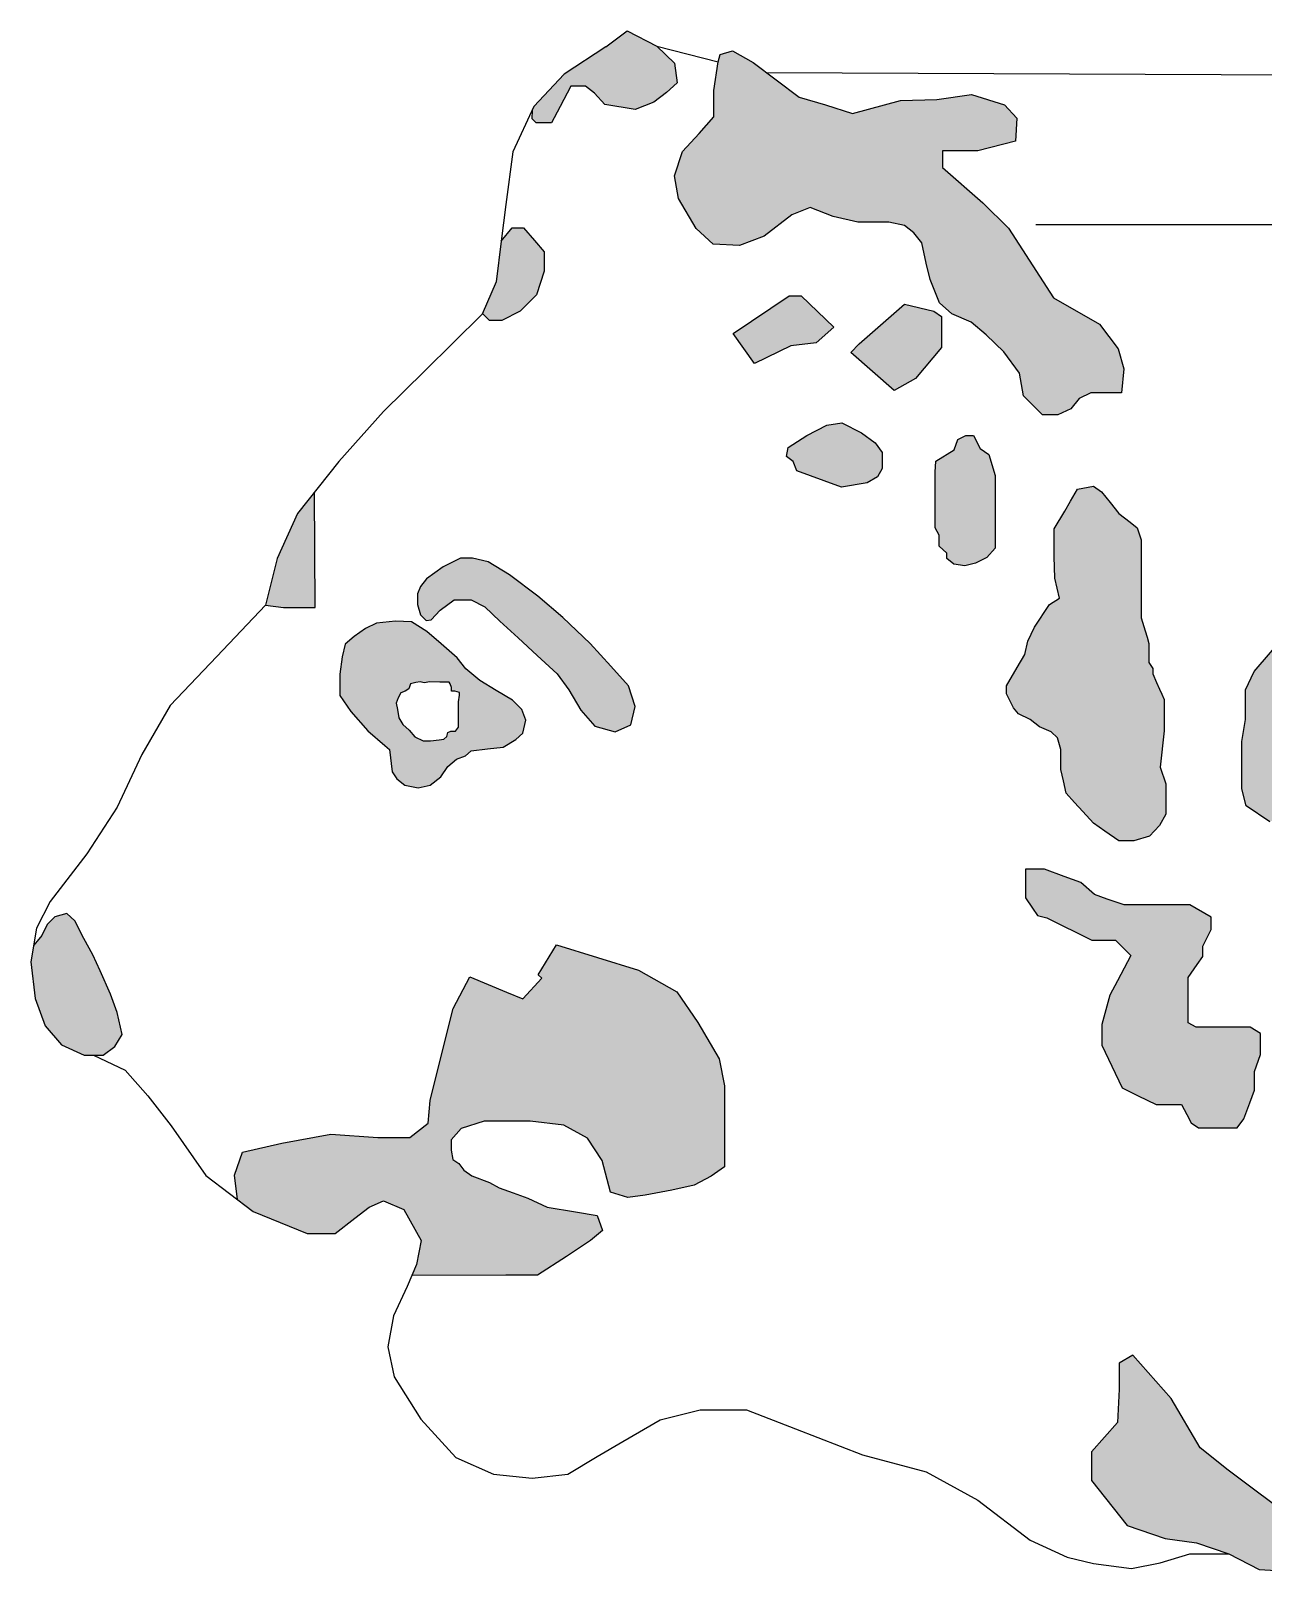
# Model space of a CAD drawing. Header units: millimetres. Extents: x 245 to 515, y 87 to 339.
# Drawn here: x 291.69 to 292.618, y 244.757 to 245.917 of the extents above; entities that cross this region are included whole.
import ezdxf

# ---------------------------------------------------------------- set-up
doc = ezdxf.new("R2010")
doc.units = ezdxf.units.MM
doc.layers.add('çziigi', color=10, linetype='Continuous')

msp = doc.modelspace()

# ---------------------------------------------------------------- hatches: boundary and pattern name
at = {"layer": 'çziigi'}
h = msp.add_hatch(color=256, dxfattribs=at)
h.dxf.hatch_style = 1
h.paths.add_polyline_path([(292.1745, 245.8922), (292.1612, 245.905), (292.1388, 245.9166), (292.1226, 245.9044), (292.0912, 245.8838), (292.0686, 245.8596), (292.0674, 245.8569), (292.0672, 245.8503), (292.0702, 245.8472), (292.0747, 245.8472), (292.0819, 245.8472), (292.0839, 245.851), (292.0883, 245.8595), (292.0963, 245.8748), (292.1073, 245.8748), (292.1141, 245.8697), (292.1219, 245.861), (292.1449, 245.8572), (292.1588, 245.8628), (292.1683, 245.87), (292.1763, 245.8775)])
h = msp.add_hatch(color=256, dxfattribs=at)
h.dxf.hatch_style = 1
h.paths.add_polyline_path([(292.3763, 245.8137), (292.3763, 245.8262), (292.4027, 245.8262), (292.4313, 245.8334), (292.4321, 245.8507), (292.423, 245.8609), (292.398, 245.8687), (292.3719, 245.8648), (292.3445, 245.8641), (292.3084, 245.8543), (292.288, 245.8608), (292.2684, 245.8667), (292.2336, 245.8927), (292.218, 245.9014), (292.2087, 245.8986), (292.2074, 245.8933), (292.2039, 245.8716), (292.2039, 245.8518), (292.1929, 245.8393), (292.1805, 245.8257), (292.1743, 245.8073), (292.1775, 245.7903), (292.1908, 245.7678), (292.2034, 245.7559), (292.2233, 245.7549), (292.2418, 245.7619), (292.2627, 245.7779), (292.2766, 245.7835), (292.2938, 245.7767), (292.3125, 245.7724), (292.3359, 245.7724), (292.3475, 245.7699), (292.3545, 245.7644), (292.3607, 245.7568), (292.364, 245.7417), (292.3668, 245.7293), (292.3739, 245.7118), (292.3832, 245.7035), (292.3979, 245.6972), (292.4091, 245.6877), (292.4225, 245.6748), (292.4341, 245.6587), (292.4373, 245.6418), (292.4444, 245.6345), (292.4515, 245.6273), (292.4631, 245.6273), (292.4728, 245.6319), (292.479, 245.6396), (292.4878, 245.644), (292.5109, 245.644), (292.5127, 245.662), (292.5084, 245.6772), (292.4945, 245.6957), (292.4597, 245.7154), (292.426, 245.7679), (292.4067, 245.787)])
h = msp.add_hatch(color=256, dxfattribs=at)
h.dxf.hatch_style = 1
h.paths.add_polyline_path([(292.0763, 245.7356), (292.0705, 245.7177), (292.0582, 245.7054), (292.0443, 245.6983), (292.0351, 245.6983), (292.0299, 245.7036), (292.04, 245.7276), (292.0439, 245.7581), (292.0522, 245.7681), (292.0606, 245.7681), (292.0689, 245.7586), (292.0763, 245.7501)])
h = msp.add_hatch(color=256, dxfattribs=at)
h.dxf.hatch_style = 1
h.paths.add_polyline_path([(292.2697, 245.7169), (292.2608, 245.7169), (292.2186, 245.6886), (292.2346, 245.666), (292.262, 245.6794), (292.2811, 245.6815), (292.2944, 245.6933)])
h.paths.add_polyline_path([(292.3754, 245.6782), (292.3754, 245.7015), (292.3698, 245.7055), (292.3477, 245.7108), (292.3135, 245.6809), (292.3072, 245.6744), (292.3399, 245.6456), (292.356, 245.6547)])
h = msp.add_hatch(color=256, dxfattribs=at)
h.dxf.hatch_style = 1
h.paths.add_polyline_path([(292.3307, 245.5991), (292.3254, 245.6062), (292.3152, 245.6139), (292.3004, 245.6214), (292.289, 245.6195), (292.2741, 245.6117), (292.2601, 245.6027), (292.2588, 245.5959), (292.2637, 245.5922), (292.2664, 245.5853), (292.287, 245.5778), (292.3001, 245.573), (292.3196, 245.5761), (292.3273, 245.5808), (292.3307, 245.5869), (292.3307, 245.5921)])
h.paths.add_polyline_path([(292.4158, 245.5579), (292.4158, 245.5686), (292.4158, 245.5818), (292.411, 245.5974), (292.4045, 245.6021), (292.3996, 245.6117), (292.3938, 245.6117), (292.3877, 245.6087), (292.3851, 245.601), (292.3712, 245.5924), (292.3707, 245.5843), (292.3707, 245.5733), (292.3707, 245.5586), (292.3707, 245.5489), (292.3707, 245.5423), (292.3736, 245.5367), (292.3736, 245.5286), (292.3794, 245.5233), (292.3794, 245.5191), (292.3847, 245.515), (292.393, 245.5137), (292.401, 245.5157), (292.4095, 245.5199), (292.4158, 245.527), (292.4158, 245.5452)])
h.paths.add_polyline_path([(292.5345, 245.4363), (292.5317, 245.4408), (292.5317, 245.4456), (292.5317, 245.4502), (292.5317, 245.4552), (292.5302, 245.46), (292.5288, 245.4648), (292.5259, 245.4746), (292.5259, 245.4818), (292.5259, 245.491), (292.5259, 245.5012), (292.5259, 245.5192), (292.5259, 245.5333), (292.5227, 245.5423), (292.5175, 245.5465), (292.509, 245.5531), (292.5024, 245.5614), (292.496, 245.5693), (292.4898, 245.5737), (292.4779, 245.5713), (292.4727, 245.5624), (292.4682, 245.5549), (292.4603, 245.5415), (292.4603, 245.5207), (292.4608, 245.5043), (292.4644, 245.4893), (292.4569, 245.4845), (292.4456, 245.4676), (292.4404, 245.457), (292.4383, 245.447), (292.4325, 245.4371), (292.4245, 245.4234), (292.4245, 245.4174), (292.4296, 245.4067), (292.4335, 245.4023), (292.4423, 245.398), (292.4492, 245.3925), (292.4581, 245.3886), (292.4627, 245.3841), (292.4653, 245.3755), (292.4653, 245.3683), (292.4653, 245.3602), (292.4672, 245.3517), (292.4693, 245.3424), (292.4757, 245.3354), (292.4818, 245.3287), (292.4899, 245.3198), (292.4984, 245.3139), (292.5089, 245.3067), (292.5204, 245.3067), (292.5321, 245.3102), (292.5396, 245.3182), (292.5444, 245.3268), (292.5444, 245.3381), (292.5444, 245.3496), (292.54, 245.362), (292.5432, 245.3895), (292.5432, 245.4029), (292.5432, 245.4078), (292.5432, 245.413), (292.5413, 245.4171), (292.5397, 245.4208), (292.5374, 245.4259), (292.5345, 245.4324)])
h.paths.add_polyline_path([(292.6658, 245.3874), (292.6658, 245.4047), (292.6629, 245.4377), (292.6663, 245.4601), (292.6641, 245.4726), (292.6529, 245.4749), (292.6369, 245.4645), (292.6109, 245.4341), (292.6044, 245.4204), (292.6044, 245.3979), (292.6015, 245.3814), (292.6015, 245.3458), (292.6048, 245.3329), (292.6226, 245.321), (292.639, 245.3276), (292.651, 245.3379), (292.6632, 245.3583)])
h.paths.add_polyline_path([(292.5722, 245.2196), (292.5722, 245.2272), (292.5784, 245.2399), (292.5784, 245.2492), (292.5624, 245.2583), (292.5373, 245.2583), (292.513, 245.2583), (292.5003, 245.2627), (292.4906, 245.2661), (292.4804, 245.2752), (292.4678, 245.2798), (292.4529, 245.2853), (292.4432, 245.2853), (292.4388, 245.2853), (292.4388, 245.2724), (292.4388, 245.2636), (292.444, 245.2559), (292.4478, 245.2503), (292.4548, 245.2487), (292.4887, 245.2319), (292.5064, 245.2319), (292.518, 245.2203), (292.508, 245.2013), (292.5023, 245.1904), (292.4962, 245.1682), (292.4962, 245.1527), (292.5036, 245.137), (292.5114, 245.1206), (292.5235, 245.1147), (292.537, 245.1081), (292.5486, 245.1081), (292.5563, 245.1081), (292.5602, 245.1006), (292.5635, 245.0942), (292.569, 245.0904), (292.59, 245.0904), (292.598, 245.0904), (292.6032, 245.0973), (292.6076, 245.1092), (292.6112, 245.1189), (292.6112, 245.1329), (292.6156, 245.1456), (292.6156, 245.1615), (292.6079, 245.1662), (292.5922, 245.1662), (292.5784, 245.1662), (292.5673, 245.1662), (292.5613, 245.1695), (292.5613, 245.1778), (292.5613, 245.188), (292.5613, 245.1952), (292.5613, 245.2037), (292.5679, 245.2134)])
h.paths.add_polyline_path([(292.6085, 244.8198), (292.5912, 244.8327), (292.5702, 244.8495), (292.5485, 244.8867), (292.5196, 244.9194), (292.5092, 244.9132), (292.5092, 244.8937), (292.5079, 244.8686), (292.4884, 244.8466), (292.4884, 244.825), (292.5153, 244.7911), (292.5438, 244.7813), (292.5675, 244.7779), (292.5918, 244.7696), (292.6147, 244.758), (292.6363, 244.7566), (292.6522, 244.7598), (292.6595, 244.7699), (292.6561, 244.7825), (292.6419, 244.7949), (292.6261, 244.8067)])
h = msp.add_hatch(color=256, dxfattribs=at)
h.dxf.hatch_style = 1
h.paths.add_polyline_path([(291.9033, 245.5692), (291.8905, 245.553), (291.8753, 245.5192), (291.8665, 245.4841), (291.8801, 245.4822), (291.9038, 245.4822)])
h = msp.add_hatch(color=256, dxfattribs=at)
h.dxf.hatch_style = 1
h.paths.add_polyline_path([(292.0502, 245.507), (292.034, 245.5166), (292.0223, 245.5194), (292.0133, 245.5194), (292.0001, 245.513), (291.9876, 245.504), (291.9832, 245.4981), (291.981, 245.4925), (291.981, 245.4846), (291.9831, 245.4767), (291.9873, 245.4724), (291.9911, 245.473), (291.9979, 245.4804), (292.0085, 245.4882), (292.0214, 245.4882), (292.0315, 245.4827), (292.043, 245.4721), (292.0567, 245.4594), (292.0711, 245.4461), (292.086, 245.4324), (292.0948, 245.4202), (292.1039, 245.4049), (292.1145, 245.393), (292.1297, 245.3887), (292.1414, 245.394), (292.1449, 245.4077), (292.1398, 245.4232), (292.1264, 245.4381), (292.111, 245.4553), (292.0904, 245.4747), (292.0715, 245.4908)])
h = msp.add_hatch(color=256, dxfattribs=at)
h.dxf.hatch_style = 1
h.paths.add_polyline_path([(291.9986, 245.455), (291.988, 245.4642), (291.9764, 245.4715), (291.9644, 245.4721), (291.95, 245.4704), (291.9418, 245.4664), (291.9333, 245.4604), (291.9264, 245.4546), (291.9242, 245.4451), (291.9223, 245.4321), (291.9223, 245.416), (291.9307, 245.4039), (291.9435, 245.3895), (291.9563, 245.3785), (291.9599, 245.3754), (291.9617, 245.3585), (291.9652, 245.3534), (291.9714, 245.3485), (291.9814, 245.3466), (291.9904, 245.3485), (291.9985, 245.3548), (292.0038, 245.3626), (292.0103, 245.3681), (292.017, 245.3707), (292.0212, 245.3744), (292.0336, 245.3758), (292.0453, 245.3772), (292.0548, 245.3829), (292.0602, 245.3877), (292.0624, 245.3975), (292.0594, 245.4056), (292.0525, 245.4124), (292.0402, 245.4198), (292.0277, 245.4274), (292.0173, 245.436), (292.0107, 245.4444)])
h.paths.add_polyline_path([(291.9684, 245.4181), (291.9717, 245.4192), (291.9744, 245.421), (291.9756, 245.4248), (291.9795, 245.4258), (291.983, 245.4263), (291.986, 245.4255), (291.9901, 245.4263), (291.9978, 245.4262), (292.0015, 245.4262), (292.0048, 245.4262), (292.0054, 245.4248), (292.0064, 245.422), (292.0064, 245.4192), (292.0091, 245.4192), (292.0126, 245.4182), (292.0126, 245.4163), (292.0117, 245.4113), (292.0117, 245.4084), (292.0117, 245.4032), (292.0117, 245.3971), (292.0117, 245.3921), (292.0096, 245.3891), (292.0061, 245.3891), (292.0038, 245.3881), (292.0029, 245.3852), (292.0007, 245.3831), (291.9971, 245.3827), (291.9907, 245.3819), (291.9852, 245.3819), (291.9789, 245.385), (291.9745, 245.39), (291.9698, 245.3941), (291.9669, 245.3993), (291.9657, 245.4056), (291.9648, 245.4103), (291.9662, 245.4144)], flags=16)
h = msp.add_hatch(color=256, dxfattribs=at)
h.dxf.hatch_style = 1
h.paths.add_polyline_path([(291.7418, 245.2086), (291.7365, 245.2207), (291.7296, 245.233), (291.7228, 245.2464), (291.7169, 245.252), (291.7079, 245.2494), (291.702, 245.2437), (291.6979, 245.2354), (291.6919, 245.2281), (291.6897, 245.2155), (291.693, 245.188), (291.7004, 245.1673), (291.7129, 245.153), (291.7298, 245.1451), (291.7443, 245.1451), (291.753, 245.1518), (291.7584, 245.1607), (291.7548, 245.1773), (291.7497, 245.1912)])
h = msp.add_hatch(color=256, dxfattribs=at)
h.dxf.hatch_style = 1
h.paths.add_polyline_path([(292.1161, 245.0244), (292.0999, 245.0272), (292.0784, 245.0308), (292.0639, 245.0375), (292.0528, 245.0415), (292.0424, 245.0453), (292.0351, 245.0494), (292.0217, 245.0543), (292.0157, 245.0586), (292.0121, 245.0637), (292.0075, 245.0666), (292.0062, 245.0737), (292.0062, 245.0814), (292.0137, 245.0899), (292.0311, 245.0956), (292.0658, 245.0956), (292.0911, 245.0924), (292.1088, 245.0826), (292.12, 245.0659), (292.1261, 245.0421), (292.1392, 245.038), (292.1523, 245.0398), (292.1723, 245.0436), (292.1891, 245.0473), (292.202, 245.0541), (292.2121, 245.0612), (292.2121, 245.0724), (292.2121, 245.1057), (292.2121, 245.1222), (292.2081, 245.1424), (292.1919, 245.1698), (292.1762, 245.193), (292.1473, 245.2093), (292.0856, 245.2283), (292.0718, 245.2056), (292.0744, 245.2033), (292.0603, 245.1877), (292.048, 245.1927), (292.0202, 245.2041), (292.0077, 245.1804), (292.0002, 245.1505), (291.9903, 245.1111), (291.9888, 245.0941), (291.9751, 245.0831), (291.951, 245.0831), (291.9157, 245.0858), (291.8788, 245.0789), (291.8491, 245.0722), (291.8431, 245.0549), (291.8453, 245.0364), (291.8571, 245.0274), (291.8978, 245.011), (291.919, 245.011), (291.9337, 245.0224), (291.9445, 245.0307), (291.9552, 245.0355), (291.9705, 245.0289), (291.9836, 245.0057), (291.9802, 244.9875), (291.9767, 244.9792), (292.0475, 244.9796), (292.0713, 244.9796), (292.093, 244.9937), (292.1112, 245.0056), (292.1201, 245.0131)])

# ---------------------------------------------------------------- linework, layer by layer
for p, q in [((292.1226, 245.9044), (292.1388, 245.9166)), ((292.1388, 245.9166), (292.1612, 245.905)), ((292.1226, 245.9044), (292.0912, 245.8838)), ((292.1612, 245.905), (292.1745, 245.8922)), ((292.1612, 245.905), (292.2074, 245.8933)), ((292.2074, 245.8933), (292.2087, 245.8986)), ((292.2087, 245.8986), (292.218, 245.9014)), ((292.218, 245.9014), (292.2336, 245.8927)), ((292.0912, 245.8838), (292.0686, 245.8596)), ((292.1745, 245.8922), (292.1763, 245.8775)), ((292.2039, 245.8716), (292.2074, 245.8933)), ((292.2336, 245.8927), (292.2684, 245.8667)), ((292.2437, 245.8852), (294.3241, 245.8755)), ((292.0963, 245.8748), (292.0883, 245.8595)), ((292.1073, 245.8748), (292.0963, 245.8748)), ((292.1141, 245.8697), (292.1073, 245.8748)), ((292.1763, 245.8775), (292.1683, 245.87)), ((292.2039, 245.8518), (292.2039, 245.8716)), ((292.0686, 245.8596), (292.0527, 245.8255)), ((292.0883, 245.8595), (292.0839, 245.851)), ((292.1219, 245.861), (292.1141, 245.8697)), ((292.1449, 245.8572), (292.1219, 245.861)), ((292.1588, 245.8628), (292.1449, 245.8572)), ((292.1683, 245.87), (292.1588, 245.8628)), ((292.2684, 245.8667), (292.288, 245.8608)), ((292.288, 245.8608), (292.3084, 245.8543)), ((292.3084, 245.8543), (292.3445, 245.8641)), ((292.3445, 245.8641), (292.3719, 245.8648)), ((292.3719, 245.8648), (292.398, 245.8687)), ((292.398, 245.8687), (292.423, 245.8609)), ((292.423, 245.8609), (292.4321, 245.8507)), ((292.0672, 245.8503), (292.0674, 245.8569)), ((292.0702, 245.8472), (292.0672, 245.8503)), ((292.0839, 245.851), (292.0819, 245.8472)), ((292.1929, 245.8393), (292.2039, 245.8518)), ((292.4321, 245.8507), (292.4313, 245.8334)), ((292.0747, 245.8472), (292.0702, 245.8472)), ((292.0819, 245.8472), (292.0747, 245.8472)), ((292.1805, 245.8257), (292.1929, 245.8393)), ((292.0527, 245.8255), (292.0475, 245.7858)), ((292.1743, 245.8073), (292.1805, 245.8257)), ((292.4027, 245.8262), (292.3763, 245.8262)), ((292.3763, 245.8262), (292.3763, 245.8137)), ((292.4313, 245.8334), (292.4027, 245.8262)), ((292.3763, 245.8137), (292.4067, 245.787)), ((292.1775, 245.7903), (292.1743, 245.8073)), ((292.1908, 245.7678), (292.1775, 245.7903)), ((292.0475, 245.7858), (292.0439, 245.7581)), ((292.2627, 245.7779), (292.2418, 245.7619)), ((292.2766, 245.7835), (292.2627, 245.7779)), ((292.2938, 245.7767), (292.2766, 245.7835)), ((292.4067, 245.787), (292.426, 245.7679)), ((292.0439, 245.7581), (292.0522, 245.7681)), ((292.0522, 245.7681), (292.0606, 245.7681)), ((292.0606, 245.7681), (292.0689, 245.7586)), ((292.2034, 245.7559), (292.1908, 245.7678)), ((292.3125, 245.7724), (292.2938, 245.7767)), ((292.3359, 245.7724), (292.3125, 245.7724)), ((292.3475, 245.7699), (292.3359, 245.7724)), ((292.3545, 245.7644), (292.3475, 245.7699)), ((292.426, 245.7679), (292.4597, 245.7154)), ((292.4465, 245.7707), (292.8205, 245.7707)), ((292.0439, 245.7581), (292.04, 245.7276)), ((292.0689, 245.7586), (292.0763, 245.7501)), ((292.2233, 245.7549), (292.2034, 245.7559)), ((292.2418, 245.7619), (292.2233, 245.7549)), ((292.3607, 245.7568), (292.3545, 245.7644)), ((292.364, 245.7417), (292.3607, 245.7568)), ((292.0763, 245.7501), (292.0763, 245.7356)), ((292.0763, 245.7356), (292.0705, 245.7177)), ((292.3668, 245.7293), (292.364, 245.7417)), ((292.04, 245.7276), (292.0296, 245.7031)), ((292.3739, 245.7118), (292.3668, 245.7293)), ((292.0705, 245.7177), (292.0582, 245.7054)), ((292.2186, 245.6886), (292.2608, 245.7169)), ((292.2608, 245.7169), (292.2697, 245.7169)), ((292.2697, 245.7169), (292.2944, 245.6933)), ((292.3135, 245.6809), (292.3477, 245.7108)), ((292.3477, 245.7108), (292.3698, 245.7055)), ((292.3832, 245.7035), (292.3739, 245.7118)), ((292.4597, 245.7154), (292.4945, 245.6957)), ((292.0296, 245.7031), (292.0078, 245.6817)), ((292.0351, 245.6983), (292.03, 245.7035)), ((292.0443, 245.6983), (292.0351, 245.6983)), ((292.0582, 245.7054), (292.0443, 245.6983)), ((292.3698, 245.7055), (292.3754, 245.7015)), ((292.3754, 245.7015), (292.3754, 245.6782)), ((292.3979, 245.6972), (292.3832, 245.7035)), ((292.4091, 245.6877), (292.3979, 245.6972)), ((292.2346, 245.666), (292.2186, 245.6886)), ((292.2944, 245.6933), (292.2811, 245.6815)), ((292.4225, 245.6748), (292.4091, 245.6877)), ((292.4945, 245.6957), (292.5084, 245.6772)), ((292.0078, 245.6817), (291.9864, 245.6606)), ((292.262, 245.6794), (292.2346, 245.666)), ((292.2811, 245.6815), (292.262, 245.6794)), ((292.3072, 245.6744), (292.3135, 245.6809)), ((292.3399, 245.6456), (292.3072, 245.6744)), ((292.3754, 245.6782), (292.356, 245.6547)), ((292.4341, 245.6587), (292.4225, 245.6748)), ((292.5084, 245.6772), (292.5127, 245.662)), ((292.5127, 245.662), (292.5109, 245.644)), ((291.9864, 245.6606), (291.9552, 245.63)), ((292.356, 245.6547), (292.3399, 245.6456)), ((292.4373, 245.6418), (292.4341, 245.6587)), ((292.4444, 245.6345), (292.4373, 245.6418)), ((292.479, 245.6396), (292.4728, 245.6319)), ((292.4878, 245.644), (292.479, 245.6396)), ((292.5109, 245.644), (292.4878, 245.644)), ((291.9552, 245.63), (291.9216, 245.5922)), ((292.4515, 245.6273), (292.4444, 245.6345)), ((292.4631, 245.6273), (292.4515, 245.6273)), ((292.4728, 245.6319), (292.4631, 245.6273)), ((292.2741, 245.6117), (292.289, 245.6195)), ((292.289, 245.6195), (292.3004, 245.6214)), ((292.3004, 245.6214), (292.3152, 245.6139)), ((292.2601, 245.6027), (292.2741, 245.6117)), ((292.3152, 245.6139), (292.3254, 245.6062)), ((292.3254, 245.6062), (292.3307, 245.5991)), ((292.3851, 245.601), (292.3877, 245.6087)), ((292.3877, 245.6087), (292.3938, 245.6117)), ((292.3938, 245.6117), (292.3996, 245.6117)), ((292.3996, 245.6117), (292.4045, 245.6021)), ((292.2588, 245.5959), (292.2601, 245.6027)), ((292.2637, 245.5922), (292.2588, 245.5959)), ((292.2664, 245.5853), (292.2637, 245.5922)), ((292.3307, 245.5991), (292.3307, 245.5921)), ((292.3707, 245.5843), (292.3712, 245.5924)), ((292.3712, 245.5924), (292.3851, 245.601)), ((292.4045, 245.6021), (292.411, 245.5974)), ((292.411, 245.5974), (292.4158, 245.5818)), ((291.9216, 245.5922), (291.8905, 245.553)), ((292.287, 245.5778), (292.2664, 245.5853)), ((292.3273, 245.5808), (292.3196, 245.5761)), ((292.3307, 245.5869), (292.3273, 245.5808)), ((292.3307, 245.5921), (292.3307, 245.5869)), ((292.3707, 245.5733), (292.3707, 245.5843)), ((292.4158, 245.5818), (292.4158, 245.5686)), ((291.9038, 245.4822), (291.9033, 245.5692)), ((292.3001, 245.573), (292.287, 245.5778)), ((292.3196, 245.5761), (292.3001, 245.573)), ((292.3707, 245.5586), (292.3707, 245.5733)), ((292.4727, 245.5624), (292.4779, 245.5713)), ((292.4779, 245.5713), (292.4898, 245.5737)), ((292.4898, 245.5737), (292.496, 245.5693)), ((292.496, 245.5693), (292.5024, 245.5614)), ((292.3707, 245.5489), (292.3707, 245.5586)), ((292.4158, 245.5686), (292.4158, 245.5579)), ((292.4158, 245.5579), (292.4158, 245.5452)), ((292.4682, 245.5549), (292.4727, 245.5624)), ((292.5024, 245.5614), (292.509, 245.5531)), ((291.8905, 245.553), (291.8753, 245.5192)), ((292.3707, 245.5423), (292.3707, 245.5489)), ((292.4603, 245.5415), (292.4682, 245.5549)), ((292.509, 245.5531), (292.5175, 245.5465)), ((292.5175, 245.5465), (292.5227, 245.5423)), ((292.3736, 245.5367), (292.3707, 245.5423)), ((292.3736, 245.5286), (292.3736, 245.5367)), ((292.4158, 245.5452), (292.4158, 245.527)), ((292.4603, 245.5207), (292.4603, 245.5415)), ((292.5227, 245.5423), (292.5259, 245.5333)), ((292.3794, 245.5233), (292.3736, 245.5286)), ((292.3794, 245.5191), (292.3794, 245.5233)), ((292.4158, 245.527), (292.4095, 245.5199)), ((292.5259, 245.5333), (292.5259, 245.5192)), ((291.8753, 245.5192), (291.8665, 245.4841)), ((292.0001, 245.513), (291.9876, 245.504)), ((292.0133, 245.5194), (292.0001, 245.513)), ((292.0223, 245.5194), (292.0133, 245.5194)), ((292.034, 245.5166), (292.0223, 245.5194)), ((292.0502, 245.507), (292.034, 245.5166)), ((292.3847, 245.515), (292.3794, 245.5191)), ((292.393, 245.5137), (292.3847, 245.515)), ((292.401, 245.5157), (292.393, 245.5137)), ((292.4095, 245.5199), (292.401, 245.5157)), ((292.4608, 245.5043), (292.4603, 245.5207)), ((292.5259, 245.5192), (292.5259, 245.5012)), ((291.9876, 245.504), (291.9832, 245.4981)), ((292.0715, 245.4908), (292.0502, 245.507)), ((292.4644, 245.4893), (292.4608, 245.5043)), ((292.5259, 245.5012), (292.5259, 245.491)), ((291.9832, 245.4981), (291.981, 245.4925)), ((291.981, 245.4925), (291.981, 245.4846)), ((291.9979, 245.4804), (292.0085, 245.4882)), ((292.0085, 245.4882), (292.0214, 245.4882)), ((292.0214, 245.4882), (292.0315, 245.4827)), ((292.0904, 245.4747), (292.0715, 245.4908)), ((292.4569, 245.4845), (292.4644, 245.4893)), ((292.5259, 245.491), (292.5259, 245.4818)), ((291.8665, 245.4841), (291.8298, 245.4454)), ((291.8665, 245.4841), (291.8801, 245.4822)), ((291.8801, 245.4822), (291.9038, 245.4822)), ((291.981, 245.4846), (291.9831, 245.4767)), ((291.9831, 245.4767), (291.9873, 245.4724)), ((291.9911, 245.473), (291.9979, 245.4804)), ((292.0315, 245.4827), (292.043, 245.4721)), ((292.4456, 245.4676), (292.4569, 245.4845)), ((292.5259, 245.4818), (292.5259, 245.4746)), ((291.9418, 245.4664), (291.9333, 245.4604)), ((291.95, 245.4704), (291.9418, 245.4664)), ((291.9644, 245.4721), (291.95, 245.4704)), ((291.9764, 245.4715), (291.9644, 245.4721)), ((291.988, 245.4642), (291.9764, 245.4715)), ((291.9873, 245.4724), (291.9911, 245.473)), ((292.043, 245.4721), (292.0567, 245.4594)), ((292.111, 245.4553), (292.0904, 245.4747)), ((292.4404, 245.457), (292.4456, 245.4676)), ((292.5259, 245.4746), (292.5288, 245.4648)), ((292.5288, 245.4648), (292.5302, 245.46)), ((291.9264, 245.4546), (291.9242, 245.4451)), ((291.9333, 245.4604), (291.9264, 245.4546)), ((291.9986, 245.455), (291.988, 245.4642)), ((292.0107, 245.4444), (291.9986, 245.455)), ((292.0567, 245.4594), (292.0711, 245.4461)), ((292.1264, 245.4381), (292.111, 245.4553)), ((292.4383, 245.447), (292.4404, 245.457)), ((292.5302, 245.46), (292.5317, 245.4552)), ((292.5317, 245.4552), (292.5317, 245.4502)), ((292.6109, 245.4341), (292.6369, 245.4645)), ((291.8298, 245.4454), (291.7947, 245.4084)), ((291.9242, 245.4451), (291.9223, 245.4321)), ((292.0173, 245.436), (292.0107, 245.4444)), ((292.0711, 245.4461), (292.086, 245.4324)), ((292.4325, 245.4371), (292.4383, 245.447)), ((292.5317, 245.4502), (292.5317, 245.4456)), ((292.5317, 245.4456), (292.5317, 245.4408)), ((291.9223, 245.4321), (291.9223, 245.416)), ((292.0277, 245.4274), (292.0173, 245.436)), ((292.086, 245.4324), (292.0948, 245.4202)), ((292.1398, 245.4232), (292.1264, 245.4381)), ((292.4245, 245.4234), (292.4325, 245.4371)), ((292.5317, 245.4408), (292.5345, 245.4363)), ((292.5345, 245.4363), (292.5345, 245.4324)), ((292.5345, 245.4324), (292.5374, 245.4259)), ((292.6044, 245.4204), (292.6109, 245.4341)), ((291.9717, 245.4192), (291.9684, 245.4181)), ((291.9744, 245.421), (291.9717, 245.4192)), ((291.9756, 245.4248), (291.9744, 245.421)), ((291.9795, 245.4258), (291.9756, 245.4248)), ((291.983, 245.4263), (291.9795, 245.4258)), ((291.986, 245.4255), (291.983, 245.4263)), ((291.9901, 245.4263), (291.986, 245.4255)), ((291.9978, 245.4262), (291.9901, 245.4263)), ((291.9901, 245.4263), (291.9901, 245.4263)), ((292.0015, 245.4262), (291.9978, 245.4262)), ((292.0048, 245.4262), (292.0015, 245.4262)), ((292.0054, 245.4248), (292.0048, 245.4262)), ((292.0064, 245.422), (292.0054, 245.4248)), ((292.0064, 245.4192), (292.0064, 245.422)), ((292.0091, 245.4192), (292.0064, 245.4192)), ((292.0126, 245.4182), (292.0091, 245.4192)), ((292.0402, 245.4198), (292.0277, 245.4274)), ((292.0525, 245.4124), (292.0402, 245.4198)), ((292.0948, 245.4202), (292.1039, 245.4049)), ((292.1449, 245.4077), (292.1398, 245.4232)), ((292.4245, 245.4174), (292.4245, 245.4234)), ((292.5374, 245.4259), (292.5397, 245.4208)), ((292.5397, 245.4208), (292.5413, 245.4171)), ((292.6044, 245.3979), (292.6044, 245.4204)), ((291.7947, 245.4084), (291.7732, 245.3716)), ((291.9223, 245.416), (291.9307, 245.4039)), ((291.9662, 245.4144), (291.9648, 245.4103)), ((291.9648, 245.4103), (291.9657, 245.4056)), ((291.9684, 245.4181), (291.9662, 245.4144)), ((292.0117, 245.4113), (292.0126, 245.4163)), ((292.0117, 245.4084), (292.0117, 245.4113)), ((292.0117, 245.4032), (292.0117, 245.4084)), ((292.0126, 245.4163), (292.0126, 245.4182)), ((292.0594, 245.4056), (292.0525, 245.4124)), ((292.1414, 245.394), (292.1449, 245.4077)), ((292.4296, 245.4067), (292.4245, 245.4174)), ((292.4335, 245.4023), (292.4296, 245.4067)), ((292.5413, 245.4171), (292.5432, 245.413)), ((292.5432, 245.413), (292.5432, 245.4078)), ((292.5432, 245.4078), (292.5432, 245.4029)), ((291.9307, 245.4039), (291.9435, 245.3895)), ((291.9657, 245.4056), (291.9669, 245.3993)), ((291.9669, 245.3993), (291.9698, 245.3941)), ((292.0117, 245.3971), (292.0117, 245.4032)), ((292.0117, 245.3921), (292.0117, 245.3971)), ((292.0624, 245.3975), (292.0594, 245.4056)), ((292.0602, 245.3877), (292.0624, 245.3975)), ((292.1039, 245.4049), (292.1145, 245.393)), ((292.4423, 245.398), (292.4335, 245.4023)), ((292.4492, 245.3925), (292.4423, 245.398)), ((292.5432, 245.4029), (292.5432, 245.3895)), ((292.6015, 245.3814), (292.6044, 245.3979)), ((291.9435, 245.3895), (291.9563, 245.3785)), ((291.9698, 245.3941), (291.9745, 245.39)), ((291.9745, 245.39), (291.9789, 245.385)), ((291.9789, 245.385), (291.9852, 245.3819)), ((292.0007, 245.3831), (292.0029, 245.3852)), ((292.0029, 245.3852), (292.0038, 245.3881)), ((292.0038, 245.3881), (292.0061, 245.3891)), ((292.0061, 245.3891), (292.0096, 245.3891)), ((292.0096, 245.3891), (292.0117, 245.3921)), ((292.0548, 245.3829), (292.0602, 245.3877)), ((292.1145, 245.393), (292.1297, 245.3887)), ((292.1297, 245.3887), (292.1414, 245.394)), ((292.4581, 245.3886), (292.4492, 245.3925)), ((292.4627, 245.3841), (292.4581, 245.3886)), ((292.4653, 245.3755), (292.4627, 245.3841)), ((292.5432, 245.3895), (292.54, 245.362)), ((291.9563, 245.3785), (291.9599, 245.3754)), ((291.9599, 245.3754), (291.9617, 245.3585)), ((291.9852, 245.3819), (291.9907, 245.3819)), ((291.9907, 245.3819), (291.9971, 245.3827)), ((291.9971, 245.3827), (292.0007, 245.3831)), ((292.017, 245.3707), (292.0212, 245.3744)), ((292.0212, 245.3744), (292.0336, 245.3758)), ((292.0336, 245.3758), (292.0453, 245.3772)), ((292.0453, 245.3772), (292.0548, 245.3829)), ((292.4653, 245.3683), (292.4653, 245.3755)), ((292.6015, 245.3458), (292.6015, 245.3814)), ((291.7732, 245.3716), (291.7548, 245.332)), ((291.9985, 245.3548), (292.0038, 245.3626)), ((292.0038, 245.3626), (292.0103, 245.3681)), ((292.0103, 245.3681), (292.017, 245.3707)), ((292.4653, 245.3602), (292.4653, 245.3683)), ((292.4672, 245.3517), (292.4653, 245.3602)), ((292.54, 245.362), (292.5444, 245.3496)), ((291.9617, 245.3585), (291.9652, 245.3534)), ((291.9652, 245.3534), (291.9714, 245.3485)), ((291.9904, 245.3485), (291.9985, 245.3548)), ((292.4693, 245.3424), (292.4672, 245.3517)), ((292.5444, 245.3496), (292.5444, 245.3381)), ((291.9714, 245.3485), (291.9814, 245.3466)), ((291.9814, 245.3466), (291.9904, 245.3485)), ((292.4757, 245.3354), (292.4693, 245.3424)), ((292.5444, 245.3381), (292.5444, 245.3268)), ((292.6048, 245.3329), (292.6015, 245.3458)), ((291.7548, 245.332), (291.7318, 245.2967)), ((292.4818, 245.3287), (292.4757, 245.3354)), ((292.4899, 245.3198), (292.4818, 245.3287)), ((292.5444, 245.3268), (292.5396, 245.3182)), ((292.6226, 245.321), (292.6048, 245.3329)), ((292.4984, 245.3139), (292.4899, 245.3198)), ((292.5089, 245.3067), (292.4984, 245.3139)), ((292.5396, 245.3182), (292.5321, 245.3102)), ((292.5204, 245.3067), (292.5089, 245.3067)), ((292.5321, 245.3102), (292.5204, 245.3067)), ((291.7318, 245.2967), (291.7043, 245.261)), ((292.4432, 245.2853), (292.4388, 245.2853)), ((292.4388, 245.2853), (292.4388, 245.2724)), ((292.4529, 245.2853), (292.4432, 245.2853)), ((292.4678, 245.2798), (292.4529, 245.2853)), ((292.4804, 245.2752), (292.4678, 245.2798)), ((292.4388, 245.2724), (292.4388, 245.2636)), ((292.4906, 245.2661), (292.4804, 245.2752)), ((291.7043, 245.261), (291.694, 245.2408)), ((292.4388, 245.2636), (292.444, 245.2559)), ((292.444, 245.2559), (292.4478, 245.2503)), ((292.5003, 245.2627), (292.4906, 245.2661)), ((292.513, 245.2583), (292.5003, 245.2627)), ((292.5373, 245.2583), (292.513, 245.2583)), ((292.5624, 245.2583), (292.5373, 245.2583)), ((292.5784, 245.2492), (292.5624, 245.2583)), ((291.7079, 245.2494), (291.702, 245.2437)), ((291.7169, 245.252), (291.7079, 245.2494)), ((291.7228, 245.2464), (291.7169, 245.252)), ((291.7296, 245.233), (291.7228, 245.2464)), ((292.4478, 245.2503), (292.4548, 245.2487)), ((292.4548, 245.2487), (292.4887, 245.2319)), ((292.5784, 245.2399), (292.5784, 245.2492)), ((291.694, 245.2408), (291.6897, 245.2155)), ((291.6979, 245.2354), (291.6919, 245.2281)), ((291.702, 245.2437), (291.6979, 245.2354)), ((291.7365, 245.2207), (291.7296, 245.233)), ((292.5722, 245.2272), (292.5784, 245.2399)), ((292.0718, 245.2056), (292.0856, 245.2283)), ((292.0856, 245.2283), (292.1473, 245.2093)), ((292.4887, 245.2319), (292.5064, 245.2319)), ((292.5064, 245.2319), (292.518, 245.2203)), ((292.5722, 245.2196), (292.5722, 245.2272)), ((291.6897, 245.2155), (291.693, 245.188)), ((291.7418, 245.2086), (291.7365, 245.2207)), ((292.518, 245.2203), (292.508, 245.2013)), ((292.5613, 245.2037), (292.5679, 245.2134)), ((292.5679, 245.2134), (292.5722, 245.2196)), ((291.7497, 245.1912), (291.7418, 245.2086)), ((292.0077, 245.1804), (292.0202, 245.2041)), ((292.0202, 245.2041), (292.048, 245.1927)), ((292.0603, 245.1877), (292.0744, 245.2033)), ((292.0744, 245.2033), (292.0718, 245.2056)), ((292.1473, 245.2093), (292.1762, 245.193)), ((292.508, 245.2013), (292.5023, 245.1904)), ((292.5613, 245.1952), (292.5613, 245.2037)), ((291.693, 245.188), (291.7004, 245.1673)), ((291.7548, 245.1773), (291.7497, 245.1912)), ((292.048, 245.1927), (292.0603, 245.1877)), ((292.1762, 245.193), (292.1919, 245.1698)), ((292.5023, 245.1904), (292.4962, 245.1682)), ((292.5613, 245.188), (292.5613, 245.1952)), ((292.5613, 245.1778), (292.5613, 245.188)), ((291.7584, 245.1607), (291.7548, 245.1773)), ((292.0002, 245.1505), (292.0077, 245.1804)), ((292.5613, 245.1695), (292.5613, 245.1778)), ((291.7004, 245.1673), (291.7129, 245.153)), ((292.1919, 245.1698), (292.2081, 245.1424)), ((292.4962, 245.1682), (292.4962, 245.1527)), ((292.5673, 245.1662), (292.5613, 245.1695)), ((292.5784, 245.1662), (292.5673, 245.1662)), ((292.5922, 245.1662), (292.5784, 245.1662)), ((292.6079, 245.1662), (292.5922, 245.1662)), ((292.6156, 245.1615), (292.6079, 245.1662)), ((291.7129, 245.153), (291.7298, 245.1451)), ((291.7443, 245.1451), (291.753, 245.1518)), ((291.753, 245.1518), (291.7584, 245.1607)), ((292.4962, 245.1527), (292.5036, 245.137)), ((292.6156, 245.1456), (292.6156, 245.1615)), ((291.7298, 245.1451), (291.7443, 245.1451)), ((291.737, 245.1451), (291.7607, 245.1338)), ((291.9903, 245.1111), (292.0002, 245.1505)), ((292.2081, 245.1424), (292.2121, 245.1222)), ((292.6112, 245.1329), (292.6156, 245.1456)), ((291.7607, 245.1338), (291.7779, 245.1147)), ((292.5036, 245.137), (292.5114, 245.1206)), ((292.6112, 245.1189), (292.6112, 245.1329)), ((292.2121, 245.1222), (292.2121, 245.1057)), ((292.5114, 245.1206), (292.5235, 245.1147)), ((292.6076, 245.1092), (292.6112, 245.1189)), ((291.7779, 245.1147), (291.7953, 245.0919)), ((291.9888, 245.0941), (291.9903, 245.1111)), ((292.2121, 245.1057), (292.2121, 245.0724)), ((292.5235, 245.1147), (292.537, 245.1081)), ((292.537, 245.1081), (292.5486, 245.1081)), ((292.5486, 245.1081), (292.5563, 245.1081)), ((292.5563, 245.1081), (292.5602, 245.1006)), ((292.6032, 245.0973), (292.6076, 245.1092)), ((291.9751, 245.0831), (291.9888, 245.0941)), ((292.0311, 245.0956), (292.0137, 245.0899)), ((292.0658, 245.0956), (292.0311, 245.0956)), ((292.0911, 245.0924), (292.0658, 245.0956)), ((292.5602, 245.1006), (292.5635, 245.0942)), ((292.5635, 245.0942), (292.569, 245.0904)), ((292.598, 245.0904), (292.6032, 245.0973)), ((291.7953, 245.0919), (291.8215, 245.0546)), ((291.8788, 245.0789), (291.9157, 245.0858)), ((291.9157, 245.0858), (291.951, 245.0831)), ((291.951, 245.0831), (291.9751, 245.0831)), ((292.0137, 245.0899), (292.0062, 245.0814)), ((292.1088, 245.0826), (292.0911, 245.0924)), ((292.12, 245.0659), (292.1088, 245.0826)), ((292.569, 245.0904), (292.59, 245.0904)), ((292.59, 245.0904), (292.598, 245.0904)), ((291.8431, 245.0549), (291.8491, 245.0722)), ((291.8491, 245.0722), (291.8788, 245.0789)), ((292.0062, 245.0814), (292.0062, 245.0737)), ((292.0062, 245.0737), (292.0075, 245.0666)), ((292.2121, 245.0724), (292.2121, 245.0612)), ((292.0075, 245.0666), (292.0121, 245.0637)), ((292.0121, 245.0637), (292.0157, 245.0586)), ((292.0157, 245.0586), (292.0217, 245.0543)), ((292.1261, 245.0421), (292.12, 245.0659)), ((292.2121, 245.0612), (292.202, 245.0541)), ((291.8215, 245.0546), (291.8571, 245.0274)), ((291.8453, 245.0364), (291.8431, 245.0549)), ((292.0217, 245.0543), (292.0351, 245.0494)), ((292.0351, 245.0494), (292.0424, 245.0453)), ((292.1891, 245.0473), (292.1723, 245.0436)), ((292.202, 245.0541), (292.1891, 245.0473)), ((291.9445, 245.0307), (291.9552, 245.0355)), ((291.9552, 245.0355), (291.9705, 245.0289)), ((292.0424, 245.0453), (292.0528, 245.0415)), ((292.0528, 245.0415), (292.0639, 245.0375)), ((292.0639, 245.0375), (292.0784, 245.0308)), ((292.1392, 245.038), (292.1261, 245.0421)), ((292.1523, 245.0398), (292.1392, 245.038)), ((292.1723, 245.0436), (292.1523, 245.0398)), ((291.8571, 245.0274), (291.8978, 245.011)), ((291.9337, 245.0224), (291.9445, 245.0307)), ((291.9705, 245.0289), (291.9836, 245.0057)), ((292.0784, 245.0308), (292.0999, 245.0272)), ((292.0999, 245.0272), (292.1161, 245.0244)), ((292.1161, 245.0244), (292.1201, 245.0131)), ((291.919, 245.011), (291.9337, 245.0224)), ((292.1201, 245.0131), (292.1112, 245.0056)), ((291.8978, 245.011), (291.919, 245.011)), ((291.9836, 245.0057), (291.9802, 244.9875)), ((292.1112, 245.0056), (292.093, 244.9937)), ((292.093, 244.9937), (292.0713, 244.9796)), ((291.9802, 244.9875), (291.9732, 244.971)), ((292.0475, 244.9796), (291.9767, 244.9792)), ((292.0713, 244.9796), (292.0475, 244.9796)), ((291.9732, 244.971), (291.9628, 244.9488)), ((291.9628, 244.9488), (291.9586, 244.9256)), ((291.9586, 244.9256), (291.9634, 244.9029)), ((292.5196, 244.9194), (292.5092, 244.9132)), ((292.5092, 244.9132), (292.5092, 244.8937)), ((292.5485, 244.8867), (292.5196, 244.9194)), ((291.9634, 244.9029), (291.9833, 244.871)), ((292.5092, 244.8937), (292.5079, 244.8686)), ((292.5702, 244.8495), (292.5485, 244.8867)), ((292.1637, 244.8707), (292.1938, 244.8782)), ((292.1938, 244.8782), (292.2287, 244.8782)), ((292.2287, 244.8782), (292.2656, 244.8638)), ((291.9833, 244.871), (292.0097, 244.8422)), ((292.1354, 244.8544), (292.1637, 244.8707)), ((292.2656, 244.8638), (292.316, 244.8443)), ((292.5079, 244.8686), (292.4884, 244.8466)), ((292.1161, 244.8429), (292.1354, 244.8544)), ((292.0097, 244.8422), (292.0381, 244.8298)), ((292.0941, 244.8298), (292.1161, 244.8429)), ((292.316, 244.8443), (292.3638, 244.8314)), ((292.4884, 244.8466), (292.4884, 244.825)), ((292.5912, 244.8327), (292.5702, 244.8495)), ((292.0381, 244.8298), (292.0671, 244.8266)), ((292.0671, 244.8266), (292.0941, 244.8298)), ((292.3638, 244.8314), (292.4028, 244.81)), ((292.6085, 244.8198), (292.5912, 244.8327)), ((292.4884, 244.825), (292.5153, 244.7911)), ((292.6261, 244.8067), (292.6085, 244.8198)), ((292.4028, 244.81), (292.4422, 244.78)), ((292.5153, 244.7911), (292.5438, 244.7813)), ((292.5438, 244.7813), (292.5675, 244.7779)), ((292.4422, 244.78), (292.4701, 244.7671)), ((292.5402, 244.7628), (292.5625, 244.7696)), ((292.5625, 244.7696), (292.5918, 244.7696)), ((292.5675, 244.7779), (292.5918, 244.7696)), ((292.5918, 244.7696), (292.6147, 244.758)), ((292.4701, 244.7671), (292.4898, 244.7625)), ((292.4898, 244.7625), (292.5185, 244.7587)), ((292.5185, 244.7587), (292.5402, 244.7628)), ((292.6147, 244.758), (292.6363, 244.7566))]:
    msp.add_line(p, q, dxfattribs=at)

doc.saveas('drawing.dxf')
